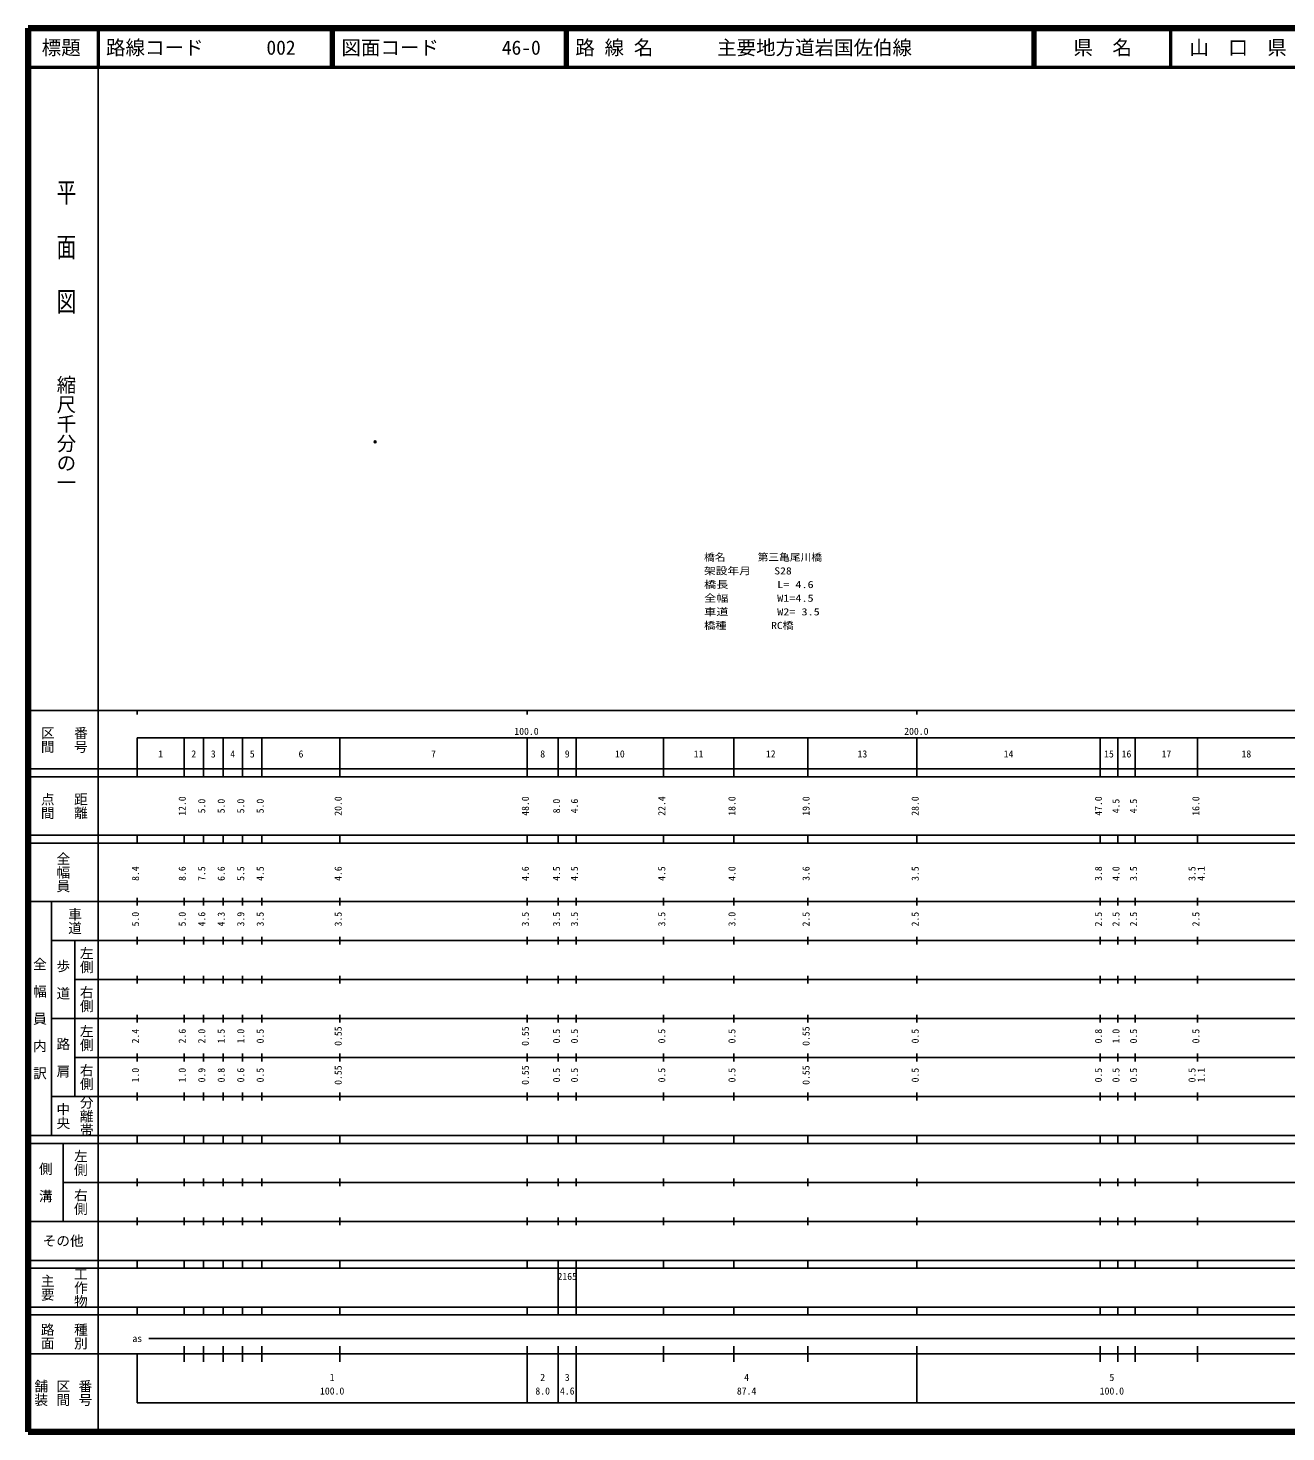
# Model space of a CAD drawing. Units: millimetres on the paper. Extents: x 40 to 680, y 20 to 380.
# Drawn here: x 40 to 362.6, y 20 to 380 of the extents above; entities that cross this region are included whole.
import ezdxf
from ezdxf.enums import TextEntityAlignment as Align

# ---------------------------------------------------------------- set-up
doc = ezdxf.new("R2010")
doc.units = ezdxf.units.MM
doc.header["$PDMODE"] = 32
doc.header["$PDSIZE"] = 0.5
for name, color, linetype in [('M-OTRS', 6, 'Continuous'), ('M-STR-HTXT', 7, 'Continuous'), ('M-TTL-TXT', 7, 'Continuous')]:
    doc.layers.add(name, color=color, linetype=linetype)
for name, color, linetype, lineweight in [('M-TTL', 2, 'Continuous', 140), ('M-TTL-BAND', 7, 'Continuous', 25), ('M-TTL-LINE', 7, 'Continuous', 50)]:
    doc.layers.add(name, color=color, linetype=linetype, lineweight=lineweight)
doc.styles.add('@ＭＳ ゴシック', font='')
doc.styles.add('ＭＳ ゴシック', font='')
doc.styles.get('@ＭＳ ゴシック').set_extended_font_data('@MS Gothic')
doc.styles.get('ＭＳ ゴシック').set_extended_font_data('MS Gothic')

msp = doc.modelspace()

# ---------------------------------------------------------------- linework, layer by layer
at = {"layer": 'M-OTRS'}
msp.add_point((128.997, 273.905), dxfattribs=at)
at = {"layer": 'M-TTL'}
for p, q in [((40, 380), (40, 20)), ((680, 380), (40, 380)), ((40, 20), (680, 20))]:
    msp.add_line(p, q, dxfattribs=at)
at = {"layer": 'M-TTL-BAND'}
for p, q in [((58, 370), (58, 20)), ((40, 205), (579, 205)), ((68, 205), (68, 204)), ((168, 205), (168, 204)), ((268, 205), (268, 204)), ((68, 198), (579, 198)), ((68, 198), (68, 188)), ((80, 188), (80, 198)), ((85, 188), (85, 198)), ((90, 188), (90, 198)), ((95, 188), (95, 198)), ((100, 188), (100, 198)), ((120, 188), (120, 198)), ((168, 188), (168, 198)), ((176, 188), (176, 198)), ((180.6, 188), (180.6, 198)), ((203, 188), (203, 198)), ((221, 188), (221, 198)), ((240, 188), (240, 198)), ((268, 188), (268, 198)), ((315, 188), (315, 198)), ((319.5, 188), (319.5, 198)), ((324, 188), (324, 198)), ((340, 188), (340, 198)), ((40, 190), (579, 190)), ((40, 188), (579, 188)), ((40, 173), (579, 173)), ((68, 171), (68, 173)), ((80, 171), (80, 173)), ((85, 171), (85, 173)), ((90, 171), (90, 173)), ((95, 171), (95, 173)), ((100, 171), (100, 173)), ((120, 171), (120, 173)), ((168, 171), (168, 173)), ((176, 171), (176, 173)), ((180.6, 171), (180.6, 173)), ((203, 171), (203, 173)), ((221, 171), (221, 173)), ((240, 171), (240, 173)), ((268, 171), (268, 173)), ((315, 171), (315, 173)), ((319.5, 171), (319.5, 173)), ((324, 171), (324, 173)), ((340, 171), (340, 173)), ((40, 171), (579, 171)), ((40, 156), (579, 156)), ((46, 96), (46, 156)), ((68, 155), (68, 157)), ((80, 155), (80, 157)), ((85, 155), (85, 157)), ((90, 155), (90, 157)), ((95, 155), (95, 157)), ((100, 155), (100, 157)), ((120, 155), (120, 157)), ((168, 155), (168, 157)), ((176, 155), (176, 157)), ((180.6, 155), (180.6, 157)), ((203, 155), (203, 157)), ((221, 155), (221, 157)), ((240, 155), (240, 157)), ((268, 155), (268, 157)), ((315, 155), (315, 157)), ((319.5, 155), (319.5, 157)), ((324, 155), (324, 157)), ((340, 155), (340, 157)), ((46, 146), (579, 146)), ((52, 146), (52, 106)), ((68, 145), (68, 147)), ((80, 145), (80, 147)), ((85, 145), (85, 147)), ((90, 145), (90, 147)), ((95, 145), (95, 147)), ((100, 145), (100, 147)), ((120, 145), (120, 147)), ((168, 145), (168, 147)), ((176, 145), (176, 147)), ((180.6, 145), (180.6, 147)), ((203, 145), (203, 147)), ((221, 145), (221, 147)), ((240, 145), (240, 147)), ((268, 145), (268, 147)), ((315, 145), (315, 147)), ((319.5, 145), (319.5, 147)), ((324, 145), (324, 147)), ((340, 145), (340, 147)), ((68, 135), (68, 137)), ((80, 135), (80, 137)), ((85, 135), (85, 137)), ((90, 135), (90, 137)), ((95, 135), (95, 137)), ((100, 135), (100, 137)), ((120, 135), (120, 137)), ((168, 135), (168, 137)), ((176, 135), (176, 137)), ((180.6, 135), (180.6, 137)), ((203, 135), (203, 137)), ((221, 135), (221, 137)), ((240, 135), (240, 137)), ((268, 135), (268, 137)), ((315, 135), (315, 137)), ((319.5, 135), (319.5, 137)), ((324, 135), (324, 137)), ((340, 135), (340, 137)), ((52, 136), (579, 136)), ((46, 126), (579, 126)), ((68, 125), (68, 127)), ((80, 125), (80, 127)), ((85, 125), (85, 127)), ((90, 125), (90, 127)), ((95, 125), (95, 127)), ((100, 125), (100, 127)), ((120, 125), (120, 127)), ((168, 125), (168, 127)), ((176, 125), (176, 127)), ((180.6, 125), (180.6, 127)), ((203, 125), (203, 127)), ((221, 125), (221, 127)), ((240, 125), (240, 127)), ((268, 125), (268, 127)), ((315, 125), (315, 127)), ((319.5, 125), (319.5, 127)), ((324, 125), (324, 127)), ((340, 125), (340, 127)), ((52, 116), (579, 116)), ((68, 115), (68, 117)), ((80, 115), (80, 117)), ((85, 115), (85, 117)), ((90, 115), (90, 117)), ((95, 115), (95, 117)), ((100, 115), (100, 117)), ((120, 115), (120, 117)), ((168, 115), (168, 117)), ((176, 115), (176, 117)), ((180.6, 115), (180.6, 117)), ((203, 115), (203, 117)), ((221, 115), (221, 117)), ((240, 115), (240, 117)), ((268, 115), (268, 117)), ((315, 115), (315, 117)), ((319.5, 115), (319.5, 117)), ((324, 115), (324, 117)), ((340, 115), (340, 117)), ((46, 106), (579, 106)), ((68, 105), (68, 107)), ((80, 105), (80, 107)), ((85, 105), (85, 107)), ((90, 105), (90, 107)), ((95, 105), (95, 107)), ((100, 105), (100, 107)), ((120, 105), (120, 107)), ((168, 105), (168, 107)), ((176, 105), (176, 107)), ((180.6, 105), (180.6, 107)), ((203, 105), (203, 107)), ((221, 105), (221, 107)), ((240, 105), (240, 107)), ((268, 105), (268, 107)), ((315, 105), (315, 107)), ((319.5, 105), (319.5, 107)), ((324, 105), (324, 107)), ((340, 105), (340, 107)), ((40, 96), (579, 96)), ((40, 94), (579, 94)), ((49, 94), (49, 74)), ((68, 94), (68, 96)), ((80, 94), (80, 96)), ((85, 94), (85, 96)), ((90, 94), (90, 96)), ((95, 94), (95, 96)), ((100, 94), (100, 96)), ((120, 94), (120, 96)), ((168, 94), (168, 96)), ((176, 94), (176, 96)), ((180.6, 94), (180.6, 96)), ((203, 94), (203, 96)), ((221, 94), (221, 96)), ((240, 94), (240, 96)), ((268, 94), (268, 96)), ((315, 94), (315, 96)), ((319.5, 94), (319.5, 96)), ((324, 94), (324, 96)), ((340, 94), (340, 96)), ((49, 84), (579, 84)), ((68, 83), (68, 85)), ((80, 83), (80, 85)), ((85, 83), (85, 85)), ((90, 83), (90, 85)), ((95, 83), (95, 85)), ((100, 83), (100, 85)), ((120, 83), (120, 85)), ((168, 83), (168, 85)), ((176, 83), (176, 85)), ((180.6, 83), (180.6, 85)), ((203, 83), (203, 85)), ((221, 83), (221, 85)), ((240, 83), (240, 85)), ((268, 83), (268, 85)), ((315, 83), (315, 85)), ((319.5, 83), (319.5, 85)), ((324, 83), (324, 85)), ((340, 83), (340, 85)), ((40, 74), (579, 74)), ((68, 73), (68, 75)), ((80, 73), (80, 75)), ((85, 73), (85, 75)), ((90, 73), (90, 75)), ((95, 73), (95, 75)), ((100, 73), (100, 75)), ((120, 73), (120, 75)), ((168, 73), (168, 75)), ((176, 73), (176, 75)), ((180.6, 73), (180.6, 75)), ((203, 73), (203, 75)), ((221, 73), (221, 75)), ((240, 73), (240, 75)), ((268, 73), (268, 75)), ((315, 73), (315, 75)), ((319.5, 73), (319.5, 75)), ((324, 73), (324, 75)), ((340, 73), (340, 75)), ((40, 64), (579, 64)), ((40, 62), (579, 62)), ((68, 62), (68, 64)), ((80, 62), (80, 64)), ((85, 62), (85, 64)), ((90, 62), (90, 64)), ((95, 62), (95, 64)), ((100, 62), (100, 64)), ((120, 62), (120, 64)), ((168, 62), (168, 64)), ((176, 62), (176, 64)), ((176, 52), (176, 62)), ((180.6, 62), (180.6, 64)), ((180.6, 52), (180.6, 62)), ((203, 62), (203, 64)), ((221, 62), (221, 64)), ((240, 62), (240, 64)), ((268, 62), (268, 64)), ((315, 62), (315, 64)), ((319.5, 62), (319.5, 64)), ((324, 62), (324, 64)), ((340, 62), (340, 64)), ((40, 52), (579, 52)), ((68, 50), (68, 52)), ((80, 50), (80, 52)), ((85, 50), (85, 52)), ((90, 50), (90, 52)), ((95, 50), (95, 52)), ((100, 50), (100, 52)), ((120, 50), (120, 52)), ((168, 50), (168, 52)), ((176, 50), (176, 52)), ((180.6, 50), (180.6, 52)), ((203, 50), (203, 52)), ((221, 50), (221, 52)), ((240, 50), (240, 52)), ((268, 50), (268, 52)), ((315, 50), (315, 52)), ((319.5, 50), (319.5, 52)), ((324, 50), (324, 52)), ((340, 50), (340, 52)), ((40, 50), (579, 50)), ((71, 44), (517, 44)), ((40, 40), (579, 40)), ((68, 40), (68, 27.5)), ((80, 38), (80, 42)), ((85, 38), (85, 42)), ((90, 38), (90, 42)), ((95, 38), (95, 42)), ((100, 38), (100, 42)), ((120, 38), (120, 42)), ((168, 27.5), (168, 42)), ((176, 27.5), (176, 42)), ((180.6, 27.5), (180.6, 42)), ((203, 38), (203, 42)), ((221, 38), (221, 42)), ((240, 38), (240, 42)), ((268, 27.5), (268, 42)), ((315, 38), (315, 42)), ((319.5, 38), (319.5, 42)), ((324, 38), (324, 42)), ((340, 38), (340, 42)), ((68, 27.5), (579, 27.5))]:
    msp.add_line(p, q, dxfattribs=at)
at = {"layer": 'M-TTL-LINE'}
for p, q in [((58, 380), (58, 370)), ((117.75, 380), (117.75, 370)), ((118.25, 380), (118.25, 370)), ((177.75, 380), (177.75, 370)), ((178.25, 380), (178.25, 370)), ((297.75, 380), (297.75, 370)), ((298.25, 380), (298.25, 370)), ((333, 380), (333, 370)), ((40, 370), (680, 370))]:
    msp.add_line(p, q, dxfattribs=at)

# ---------------------------------------------------------------- texts
at = {"layer": 'M-STR-HTXT', "style": 'ＭＳ ゴシック'}
for s, width, p in [('橋名\u3000\u3000\u3000第三亀尾川橋', 1.1, (213.396, 242.838)), ('架設年月\u3000\u3000S28', 1.2, (213.396, 239.338)), ('橋長\u3000\u3000\u3000\u3000L= 4.6', 1.25, (213.396, 235.838)), ('全幅\u3000\u3000\u3000\u3000W1=4.5', 1.25, (213.396, 232.338)), ('車道\u3000\u3000\u3000\u3000W2= 3.5', 1.25, (213.396, 228.838)), ('橋種\u3000\u3000\u3000\u3000RC橋', 1.15, (213.396, 225.338))]:
    msp.add_text(s, height=1.833, dxfattribs=dict(at, width=width)).set_placement(p, align=Align.BOTTOM_LEFT)
at = {"layer": 'M-TTL-BAND', "style": '@ＭＳ ゴシック', "width": 1.4}
msp.add_text('平  面  図', height=3.666, rotation=270, dxfattribs=at).set_placement((49.777, 306.475), align=Align.MIDDLE_RIGHT)
at = {"layer": 'M-TTL-BAND', "style": '@ＭＳ ゴシック'}
msp.add_text('縮尺千分の一', height=3.666, rotation=270, dxfattribs=at).set_placement((49.777, 261.03), align=Align.MIDDLE_RIGHT)
for s, p in [('区間', (45, 197.5)), ('番号', (53.5, 197.5)), ('点間', (45, 180.5)), ('距離', (53.5, 180.5)), ('全幅員', (49, 163.5)), ('車道', (52, 151)), ('左側', (55, 141)), ('全\u3000幅\u3000員\u3000内\u3000訳', (43, 126)), ('歩\u3000道', (49, 136)), ('右側', (55, 131)), ('左側', (55, 121)), ('路\u3000肩', (49, 116)), ('右側', (55, 111)), ('分離帯', (55, 101)), ('中央', (49, 101)), ('左側', (53.5, 89)), ('側\u3000溝', (44.5, 84)), ('右側', (53.5, 79)), ('工作物', (53.5, 57)), ('主要', (45, 57)), ('路面', (45, 44.5)), ('種別', (53.5, 44.5)), ('舗装', (43.333, 30)), ('区間', (49, 30)), ('番号', (54.667, 30))]:
    msp.add_text(s, height=2.566, rotation=270, dxfattribs=at).set_placement(p, align=Align.MIDDLE_CENTER)
at = {"layer": 'M-TTL-BAND', "style": 'ＭＳ ゴシック'}
for s, p in [('100.0', (167.844, 198.195)), ('200.0', (267.844, 198.195)), ('1', (74, 192.405)), ('2', (82.5, 192.405)), ('3', (87.5, 192.405)), ('4', (92.5, 192.405)), ('5', (97.5, 192.405)), ('6', (110, 192.405)), ('7', (144, 192.405)), ('8', (172, 192.405)), ('9', (178.3, 192.405)), ('10', (191.8, 192.405)), ('11', (212, 192.405)), ('12', (230.5, 192.405)), ('13', (254, 192.405)), ('14', (291.5, 192.405)), ('15', (317.25, 192.405)), ('16', (321.75, 192.405)), ('17', (332, 192.405)), ('18', (352.5, 192.405)), ('as', (68, 42.5)), ('1', (118, 32.523)), ('2', (172, 32.523)), ('3', (178.3, 32.523)), ('4', (224.3, 32.523)), ('5', (318, 32.523)), ('100.0', (118, 29.033)), ('8.0', (172, 29.033)), ('4.6', (178.3, 29.033)), ('87.4', (224.3, 29.033)), ('100.0', (318, 29.033))]:
    msp.add_text(s, height=1.833, dxfattribs=at).set_placement(p, align=Align.BOTTOM_CENTER)
for s, p in [('12.0', (81, 180.5)), ('5.0', (86, 180.5)), ('5.0', (91, 180.5)), ('5.0', (96, 180.5)), ('5.0', (101, 180.5)), ('20.0', (121, 180.5)), ('48.0', (169, 180.5)), ('8.0', (177, 180.5)), ('4.6', (181.6, 180.5)), ('22.4', (204, 180.5)), ('18.0', (222, 180.5)), ('19.0', (241, 180.5)), ('28.0', (269, 180.5)), ('47.0', (316, 180.5)), ('4.5', (320.5, 180.5)), ('4.5', (325, 180.5)), ('16.0', (341, 180.5)), ('8.4', (69, 163.174)), ('8.6', (81, 163.174)), ('7.5', (86, 163.174)), ('6.6', (91, 163.174)), ('5.5', (96, 163.174)), ('4.5', (101, 163.174)), ('4.6', (121, 163.174)), ('4.6', (169, 163.174)), ('4.5', (177, 163.174)), ('4.5', (181.6, 163.174)), ('4.5', (204, 163.174)), ('4.0', (222, 163.174)), ('3.6', (241, 163.174)), ('3.5', (269, 163.174)), ('3.8', (316, 163.174)), ('4.0', (320.5, 163.174)), ('3.5', (325, 163.174)), ('3.5', (340, 163.174)), ('4.1', (342.37, 163.174)), ('5.0', (69, 151.5)), ('5.0', (81, 151.5)), ('4.6', (86, 151.5)), ('4.3', (91, 151.5)), ('3.9', (96, 151.5)), ('3.5', (101, 151.5)), ('3.5', (121, 151.5)), ('3.5', (169, 151.5)), ('3.5', (177, 151.5)), ('3.5', (181.6, 151.5)), ('3.5', (204, 151.5)), ('3.0', (222, 151.5)), ('2.5', (241, 151.5)), ('2.5', (269, 151.5)), ('2.5', (316, 151.5)), ('2.5', (320.5, 151.5)), ('2.5', (325, 151.5)), ('2.5', (341, 151.5)), ('2.4', (69, 121.5)), ('2.6', (81, 121.5)), ('2.0', (86, 121.5)), ('1.5', (91, 121.5)), ('1.0', (96, 121.5)), ('0.5', (101, 121.5)), ('0.55', (121, 121.5)), ('0.55', (169, 121.5)), ('0.5', (177, 121.5)), ('0.5', (181.6, 121.5)), ('0.5', (204, 121.5)), ('0.5', (222, 121.5)), ('0.55', (241, 121.5)), ('0.5', (269, 121.5)), ('0.8', (316, 121.5)), ('1.0', (320.5, 121.5)), ('0.5', (325, 121.5)), ('0.5', (341, 121.5)), ('1.0', (69, 111.5)), ('1.0', (81, 111.5)), ('0.9', (86, 111.5)), ('0.8', (91, 111.5)), ('0.6', (96, 111.5)), ('0.5', (101, 111.5)), ('0.55', (121, 111.5)), ('0.55', (169, 111.5)), ('0.5', (177, 111.5)), ('0.5', (181.6, 111.5)), ('0.5', (204, 111.5)), ('0.5', (222, 111.5)), ('0.55', (241, 111.5)), ('0.5', (269, 111.5)), ('0.5', (316, 111.5)), ('0.5', (320.5, 111.5)), ('0.5', (325, 111.5)), ('0.5', (340, 111.5)), ('1.1', (342.37, 111.5))]:
    msp.add_text(s, height=1.833, rotation=90, dxfattribs=at).set_placement(p, align=Align.BOTTOM_CENTER)
msp.add_text('その他', height=2.566, dxfattribs=at).set_placement((49, 69), align=Align.MIDDLE_CENTER)
msp.add_text('2165', height=1.833, dxfattribs=at).set_placement((175.8, 58.405), align=Align.BOTTOM_LEFT)
at = {"layer": 'M-TTL-TXT', "style": 'ＭＳ ゴシック'}
for s, p in [('標題', (48.5, 375)), ('県\u3000名', (315.625, 375)), ('山\u3000口\u3000県', (350.375, 375))]:
    msp.add_text(s, height=3.666, dxfattribs=at).set_placement(p, align=Align.MIDDLE_CENTER)
for s, p in [('路線コード', (60, 375)), ('002', (101.142, 375)), ('図面コード', (120.38, 375)), ('46-0', (161.521, 375)), ('路 線 名', (180.38, 375)), ('主要地方道岩国佐伯線', (216.734, 375))]:
    msp.add_text(s, height=3.666, dxfattribs=at).set_placement(p, align=Align.MIDDLE_LEFT)

doc.saveas('drawing.dxf')
